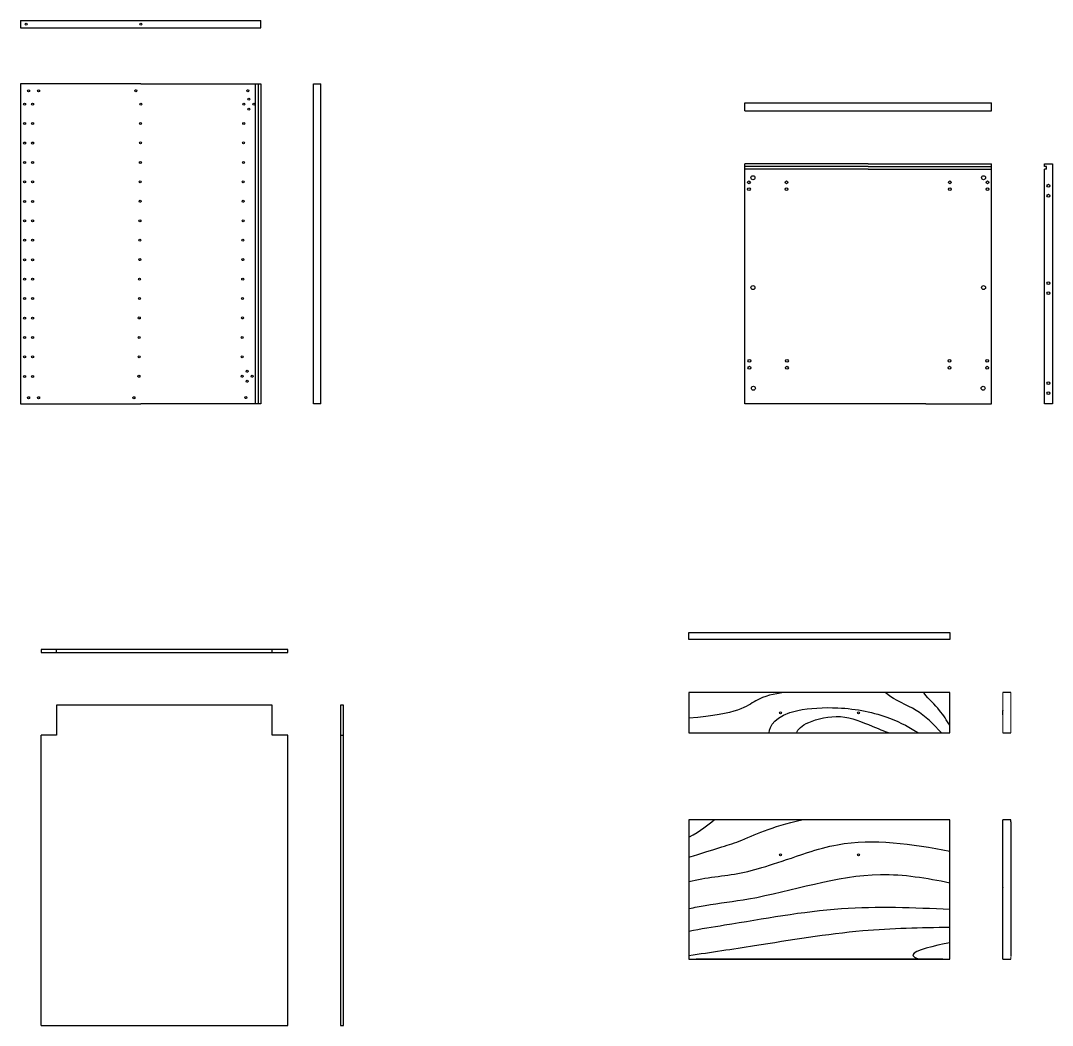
# Model space of a CAD drawing. Header units: millimetres. Extents: x 4413 to 32800, y 1732 to 26183.
# Drawn here: x 10991 to 13568, y 23312 to 25823 of the extents above; entities that cross this region are included whole.
import ezdxf

# ---------------------------------------------------------------- set-up
doc = ezdxf.new("R2010")
doc.units = ezdxf.units.MM
doc.layers.add('Struttura', color=7, linetype='Continuous', lineweight=18)

msp = doc.modelspace()

# ---------------------------------------------------------------- linework, layer by layer
at = {"color": 7}
for p, q in [((10991, 25823), (11591, 25823)), ((10991, 25805), (11591, 25805)), ((11722.8, 25665.4), (11740.8, 25665.4)), ((11722.8, 24865.4), (11722.8, 25665.4)), ((11740.8, 24865.4), (11740.8, 25665.4)), ((12800.4, 25597.4), (12800.4, 25617.4)), ((12800.4, 25617.4), (13416.4, 25617.4)), ((12800.4, 25597.4), (13416.4, 25597.4)), ((13416.4, 25597.4), (13416.4, 25617.4)), ((12800.4, 24865.4), (12800.4, 25465.4)), ((13416.4, 24865.4), (13416.4, 25465.4)), ((13548.4, 25458.4), (13548.4, 25465.4)), ((13548.4, 25465.4), (13559.4, 25465.4)), ((13554, 25458.4), (13548.4, 25458.4)), ((13554, 25451.4), (13548.4, 25451.4)), ((13554, 25451.4), (13554, 25458.4)), ((11740.8, 24865.4), (11722.8, 24865.4)), ((13252.4, 24865.4), (12800.4, 24865.4)), ((13252.4, 24865.4), (13416.4, 24865.4)), ((12660.6, 24276.1), (12660.6, 24294.1)), ((12660.6, 24294.1), (13312.6, 24294.1)), ((13312.6, 24294.1), (13312.6, 24276.1)), ((13312.6, 24276.1), (12660.6, 24276.1)), ((11081, 24251.1), (11042.2, 24251.1)), ((11042.2, 24251.1), (11042.2, 24244.1)), ((11042.2, 24244.1), (11081, 24244.1)), ((11619.2, 24251.1), (11081, 24251.1)), ((11081, 24244.1), (11081, 24251.1)), ((11081, 24244.1), (11619.2, 24244.1)), ((11658.2, 24251.1), (11619.2, 24251.1)), ((11619.2, 24244.1), (11619.2, 24251.1)), ((11619.2, 24244.1), (11658.2, 24244.1)), ((11658.2, 24244.1), (11658.2, 24251.1)), ((13464.6, 24144.1), (13444.6, 24144.1)), ((11081, 24112.1), (11081, 24037.1)), ((11619.2, 24112.1), (11081, 24112.1)), ((11619.2, 24037.1), (11619.2, 24112.1)), ((11797.2, 24112.1), (11790.2, 24112.1)), ((11790.2, 24112.1), (11790.2, 24037.1)), ((11797.2, 24037.1), (11797.2, 24112.1)), ((13444.6, 24087.9), (13444.6, 24098.9)), ((13444.6, 24098.9), (13444.6, 24097.9)), ((11042.2, 23312.1), (11042.2, 24037.1)), ((11081, 24037.1), (11042.2, 24037.1)), ((11658.2, 24037.1), (11619.2, 24037.1)), ((11658.2, 23312.1), (11658.2, 24037.1)), ((11790.2, 24037.1), (11790.2, 23312.1)), ((11790.2, 24037.1), (11797.2, 24037.1)), ((11797.2, 23312.1), (11797.2, 24037.1)), ((13444.6, 24042.8), (13464.6, 24042.8)), ((13464.6, 23825.3), (13444.6, 23825.3)), ((13444.6, 23477.3), (13444.6, 23825.3)), ((13464.6, 23820.3), (13464.6, 23825.3)), ((13464.6, 23820.3), (13464.6, 23484.3)), ((13444.6, 23645.8), (13444.6, 23656.8)), ((13444.6, 23656.8), (13444.6, 23655.8)), ((12660.6, 23477.3), (12660.6, 23477.3)), ((13312.6, 23477.3), (13312.6, 23477.3)), ((13444.6, 23477.3), (13464.6, 23477.3)), ((11042.2, 23312.1), (11658.2, 23312.1)), ((11790.2, 23312.1), (11797.2, 23312.1))]:
    msp.add_line(p, q, dxfattribs=at)
at = {"color": 8}
for p, q in [((11577, 25665.4), (11577, 24865.4)), ((11584, 25665.4), (11584, 24865.4)), ((13108.4, 25458.4), (12800.4, 25458.4)), ((13108.4, 25451.4), (12800.4, 25451.4)), ((13108.4, 25458.4), (13416.4, 25458.4)), ((13108.4, 25451.4), (13416.4, 25451.4))]:
    msp.add_line(p, q, dxfattribs=at)
for q in [(12800.4, 25465.4), (13416.4, 25465.4)]:
    msp.add_line((13108.4, 25465.4), q)
at = {"color": 7}
for points in [[(10991, 25823), (10991, 25805)], [(11591, 25805), (11591, 25823)], [(13559.4, 25465.4), (13568.4, 25465.4), (13568.4, 24865.4), (13548.4, 24865.4), (13548.4, 25451.4)], [(13294.6, 23477.3), (12986.6, 23477.3), (12678.6, 23477.3)]]:
    msp.add_lwpolyline(points, dxfattribs=at)
for points in [[(11291, 25665.4), (10991, 25665.4), (10991, 24865.4), (11291, 24865.4)], [(11291, 25665.4), (11591, 25665.4), (11591, 24865.4), (11291, 24865.4)]]:
    msp.add_lwpolyline(points)
for points in [[(12660.6, 24144.1), (12660.6, 24042.8), (13312.6, 24042.8), (13312.6, 24144.1)], [(12660.6, 23477.3), (13312.6, 23477.3), (13312.6, 23825.3), (12660.6, 23825.3)]]:
    msp.add_lwpolyline(points, close=True, dxfattribs=at)
at = {"color": 8}
for centre, radius in [((11005, 25814), 2.5), ((11291, 25814), 2.5), ((11011, 25647.8), 2.5), ((11036, 25647.8), 2.5), ((11278.5, 25647.9), 2.5), ((11558.7, 25647.9), 2.5), ((11561, 25627), 2.5), ((11001, 25614.3), 2.5), ((11021, 25614.3), 2.5), ((11291, 25614.5), 2.5), ((11548.5, 25614.5), 2.5), ((11561, 25602), 2.5), ((11573.5, 25614.5), 2.5), ((11001, 25565.7), 2.5), ((11021, 25565.7), 2.5), ((11290.7, 25565.9), 2.5), ((11548.2, 25565.9), 2.5), ((11001, 25517.1), 2.5), ((11021, 25517.1), 2.5), ((11290.4, 25517.3), 2.5), ((11547.9, 25517.3), 2.5), ((11001, 25468.5), 2.5), ((11021, 25468.5), 2.5), ((11290.1, 25468.7), 2.5), ((11547.6, 25468.7), 2.5), ((11001, 25419.9), 2.5), ((11021, 25419.9), 2.5), ((11289.7, 25420.1), 2.5), ((11547.2, 25420.1), 2.5), ((12810.4, 25418.9), 3.5), ((12820.4, 25430.4), 5), ((12904.4, 25418.9), 3.5), ((13312.4, 25418.9), 3.5), ((13396.4, 25430.4), 5), ((13406.4, 25418.9), 3.5), ((13558.4, 25410.4), 3.5), ((12810.4, 25401.9), 3.5), ((12904.4, 25401.9), 3.5), ((13312.4, 25401.9), 3.5), ((13406.4, 25401.9), 3.5), ((13558.4, 25385.4), 3.5), ((11001, 25371.3), 2.5), ((11021, 25371.3), 2.5), ((11289.4, 25371.5), 2.5), ((11546.9, 25371.5), 2.5), ((11001, 25322.7), 2.5), ((11021, 25322.7), 2.5), ((11289.1, 25322.9), 2.5), ((11546.6, 25322.9), 2.5), ((11001, 25274.1), 2.5), ((11021, 25274.1), 2.5), ((11288.8, 25274.3), 2.5), ((11546.3, 25274.3), 2.5), ((11001, 25225.5), 2.5), ((11021, 25225.5), 2.5), ((11288.5, 25225.7), 2.5), ((11546, 25225.7), 2.5), ((11001, 25176.9), 2.5), ((11021, 25176.9), 2.5), ((11288.2, 25177.1), 2.5), ((11545.7, 25177.1), 2.5), ((12820.4, 25155.9), 5), ((13396.4, 25155.9), 5), ((13558.4, 25166.9), 3.5), ((11001, 25128.3), 2.5), ((11021, 25128.3), 2.5), ((11287.8, 25128.5), 2.5), ((11545.3, 25128.5), 2.5), ((13558.4, 25141.9), 3.5), ((11001, 25079.7), 2.5), ((11021, 25079.7), 2.5), ((11287.5, 25079.9), 2.5), ((11545, 25079.9), 2.5), ((11001, 25031.1), 2.5), ((11021, 25031.1), 2.5), ((11287.2, 25031.3), 2.5), ((11544.7, 25031.3), 2.5), ((11001, 24982.5), 2.5), ((11021, 24982.5), 2.5), ((11286.9, 24982.7), 2.5), ((11544.4, 24982.7), 2.5), ((12811.4, 24972.6), 3.5), ((12905.4, 24972.6), 3.5), ((13311.4, 24972.6), 3.5), ((13405.4, 24972.6), 3.5), ((11556.6, 24946.6), 2.5), ((12811.4, 24955.6), 3.5), ((12905.4, 24955.6), 3.5), ((13311.4, 24955.6), 3.5), ((13405.4, 24955.6), 3.5), ((11001, 24933.9), 2.5), ((11021, 24933.9), 2.5), ((11286.6, 24934.1), 2.5), ((11544.1, 24934.1), 2.5), ((11556.6, 24921.6), 2.5), ((11569.1, 24934.1), 2.5), ((12821.4, 24904.4), 5), ((13395.4, 24904.4), 5), ((13558.4, 24916.9), 3.5), ((11011, 24880.7), 2.5), ((11036, 24880.7), 2.5), ((11274.1, 24880.7), 2.5), ((11553.7, 24880.8), 2.5), ((13558.4, 24891.9), 3.5), ((12889.1, 24093.4), 2.5), ((13084.1, 24093.4), 2.5), ((12889.1, 23738.3), 2.5), ((13084.1, 23738.3), 2.5)]:
    msp.add_circle(centre, radius, dxfattribs=at)
at = {"color": 31}
for points, knots in [([(12897.9, 24144.1), (12873.4, 24140.2), (12825.6, 24131.2), (12784.2, 24089), (12660.6, 24079.9)], [5.228268, 5.228268, 5.228268, 5.228268, 6, 6.777142, 6.777142, 6.777142, 6.777142]), ([(13291.5, 24042.8), (13272.3, 24065), (13231.3, 24104.7), (13175.9, 24122.9), (13151.5, 24143.3), (13150.6, 24144.1)], [43.745412, 43.745412, 43.745412, 43.745412, 108.321325, 172.611854, 174.879784, 174.879784, 174.879784, 174.879784]), ([(13312.6, 24060.3), (13304.7, 24074.1), (13286, 24103.5), (13259.8, 24127.2), (13246.6, 24143.4), (13246, 24144.1)], [25.874695, 25.874695, 25.874695, 25.874695, 61.217795, 104.260494, 106.194127, 106.194127, 106.194127, 106.194127]), ([(12932.4, 24098.9), (12961.6, 24105.1), (13046.9, 24110.1), (13155.6, 24087.6), (13214.8, 24055.5), (13233.9, 24042.8)], [4.261134, 4.261134, 4.261134, 4.261134, 5, 6, 6.73051, 6.73051, 6.73051, 6.73051]), ([(12930, 24042.8), (12931.8, 24052.4), (12953, 24071.4), (13041.8, 24093.1), (13107.4, 24063.5), (13147.6, 24048.1), (13160.3, 24042.8)], [3.109609, 3.109609, 3.109609, 3.109609, 4, 5, 6, 6.576123, 6.576123, 6.576123, 6.576123]), ([(12660.6, 23732.2), (12724, 23753.3), (12792.8, 23769.4), (12864.2, 23809.1), (12942.7, 23825.3)], [0.311341, 0.311341, 0.311341, 0.311341, 1, 1.860448, 1.860448, 1.860448, 1.860448]), ([(12956.4, 23743.8), (12981.3, 23751.8), (13095.8, 23783.9), (13217.2, 23765.8), (13312.6, 23747.7)], [318.799291, 318.799291, 318.799291, 318.799291, 377.710932, 588.774232, 588.774232, 588.774232, 588.774232]), ([(12660.6, 23671.6), (12702.4, 23682.2), (12794.5, 23687.3), (12879.8, 23718), (12956.4, 23743.8)], [92.444741, 92.444741, 92.444741, 92.444741, 190.23672, 292.693347, 292.693347, 292.693347, 292.693347]), ([(12660.6, 23604), (12674.1, 23606.9), (12723.2, 23616.6), (12884.2, 23634.1), (13085.7, 23708.7), (13254.5, 23680.4), (13312.6, 23668.6)], [87.890104, 87.890104, 87.890104, 87.890104, 118.833453, 200.388712, 451.067413, 582.142604, 582.142604, 582.142604, 582.142604]), ([(12660.6, 23547.7), (12689.9, 23553.5), (12817.4, 23573.2), (13032.9, 23613.8), (13222, 23606.9), (13312.6, 23602.2)], [84.936876, 84.936876, 84.936876, 84.936876, 151.917193, 372.563595, 575.182337, 575.182337, 575.182337, 575.182337]), ([(12660.6, 23486.8), (12715.1, 23494.8), (12859.7, 23516.4), (13075.9, 23553.2), (13239.8, 23556.7), (13312.6, 23557.4)], [82.536693, 82.536693, 82.536693, 82.536693, 206.085979, 410.238567, 573.236181, 573.236181, 573.236181, 573.236181]), ([(13312.6, 23518.7), (13312.4, 23518.6), (13275.7, 23511.5), (13201.7, 23494.2), (13225.4, 23480.5), (13236.5, 23477.3)], [31.60667, 31.60667, 31.60667, 31.60667, 31.913932, 104.506773, 132.986109, 132.986109, 132.986109, 132.986109])]:
    msp.add_open_spline(points, degree=3, knots=knots, dxfattribs=at)
for points in [[(12861.2, 24042.8), (12861.1, 24059.3), (12874.8, 24086.5), (12932.4, 24098.9)], [(12660.6, 23782.3), (12690.3, 23799.1), (12708.3, 23813.4), (12723.5, 23825.3)]]:
    msp.add_open_spline(points, degree=3, dxfattribs=at)
at = {"layer": 'Struttura', "color": 7}
for p, q in [((13444.6, 24042.8), (13444.6, 24144.1)), ((13464.6, 24049.8), (13464.6, 24144.1)), ((13464.6, 24042.8), (13464.6, 24049.8)), ((13464.6, 23477.3), (13464.6, 23482.3))]:
    msp.add_line(p, q, dxfattribs=at)

doc.saveas('drawing.dxf')
